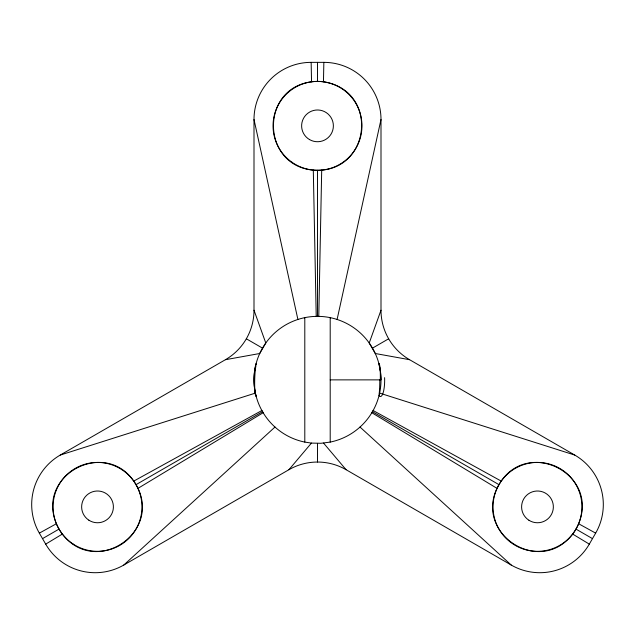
<?xml version="1.0" encoding="UTF-8"?>
<svg xmlns="http://www.w3.org/2000/svg" width="635" height="635" viewBox="0 0 635 635"><rect width="100%" height="100%" fill="white"/><g stroke="black" fill="none" stroke-linecap="round" stroke-linejoin="round"><path stroke-width="0.95" d="M321.699 170.109L318.778 316.381L316.222 316.381L313.301 170.109C261.223 165.616 259.747 88.344 311.539 81.804A43.156 41.87 0 0 1 323.469 81.804C380.476 90.495 370.713 174.506 313.301 170.109M323.461 81.804L323.85 62.357L311.15 62.357A57.15 57.15 0 0 0 254 119.507L254 310.213L265.787 343.019L259.723 353.512L225.417 359.704L60.261 455.057A57.15 57.15 0 0 0 39.346 533.13L45.696 544.131A57.15 57.15 0 0 0 123.769 565.047L288.925 469.702L311.436 443.087L320.897 443.286L330.2 442.095A63.5 63.5 0 0 0 370.245 344.503A63.5 63.5 0 0 0 264.755 344.503A63.5 63.5 0 0 0 304.8 442.095L311.436 443.087M337.098 319.469L381 119.507A57.15 57.15 0 0 0 323.85 62.357M256.111 363.609C253.436 372.499 253.262 386.628 256.135 396.2M255.857 364.625L255.961 364.196M381 119.507L381 310.213L369.213 343.019L375.277 353.512L409.583 359.704L574.739 455.057A57.15 57.15 0 0 1 595.654 533.13L589.304 544.131A57.15 57.15 0 0 1 511.231 565.047L346.075 469.702L323.564 443.087M578.612 523.74C599.591 473.131 526.264 437.134 498.983 484.656C471.472 532.035 539.313 577.54 572.651 534.067A43.156 41.87 -60 0 0 578.612 523.74L595.654 533.13M497.062 488.386L371.848 412.726L373.126 410.512L501.261 481.116M372.459 411.694L498.983 484.656M123.769 565.047L274.987 427.045M45.696 544.131L62.349 534.067C95.687 577.54 163.528 532.035 136.017 484.656C108.736 437.134 35.409 473.131 56.388 523.74A43.156 41.87 60 0 0 62.349 534.067M137.938 488.386L263.152 412.726L261.874 410.512L133.739 481.116M42.521 538.631L59.023 529.106M136.017 484.656L262.541 411.694M372.499 348.123L388.66 338.788M39.346 533.13L56.388 523.74M60.261 455.057L255.389 393.105M304.363 317.738L304.8 317.651L304.8 442.095M330.2 379.873L380.095 379.873M330.637 317.738L330.2 317.651L330.2 442.095M379.611 393.105L574.739 455.057M246.34 338.788L262.501 348.123M575.977 529.106L592.479 538.631M572.651 534.067L589.304 544.131M360.013 427.045L511.231 565.047M378.825 363.379L380.476 371.721L381 379.873M255.961 395.541L255.857 395.121M254 119.507L297.902 319.469M311.15 62.357L311.539 81.804M317.5 62.357L317.5 81.407M317.5 170.307L317.5 316.365M317.5 443.373L317.5 462.042M288.925 469.702A57.15 57.15 0 0 1 346.075 469.702M409.583 359.704A57.15 57.15 0 0 1 381 310.213M254 310.213A57.15 57.15 0 0 1 225.417 359.704M384.612 377.658A16.327 4.191 -90 0 1 383.088 392.946A16.327 4.191 -90 0 1 378.928 395.367M379.801 379.865A16.51 1.365 90 0 1 379.103 394.232M379.19 363.704A16.51 1.857 -88.6 0 1 380.294 379.865M255.81 396.073A16.51 1.857 -88.6 0 1 254.659 382.921A16.51 1.857 -88.6 0 1 255.913 365.919M291.902 162.203A44.45 44.45 0 0 0 361.775 129.85A44.45 44.45 0 0 0 298.823 85.519A44.45 44.45 0 0 0 291.902 162.203M309.562 139.605A15.875 15.875 0 0 0 333.375 125.857A15.875 15.875 0 0 0 309.562 112.109A15.875 15.875 0 0 0 309.562 139.605M73.192 544.084A44.45 44.45 0 0 0 141.899 509.341A44.45 44.45 0 0 0 77.454 467.209A44.45 44.45 0 0 0 73.192 544.084M88.829 520.168A15.875 15.875 0 0 0 113.371 507.762A15.875 15.875 0 0 0 90.353 492.712A15.875 15.875 0 0 0 88.829 520.168M513.493 544.306A44.45 44.45 0 0 0 581.89 508.945A44.45 44.45 0 0 0 517.065 467.392A44.45 44.45 0 0 0 513.493 544.306M528.915 520.248A15.875 15.875 0 0 0 553.339 507.619A15.875 15.875 0 0 0 530.193 492.776A15.875 15.875 0 0 0 528.915 520.248"/></g></svg>
